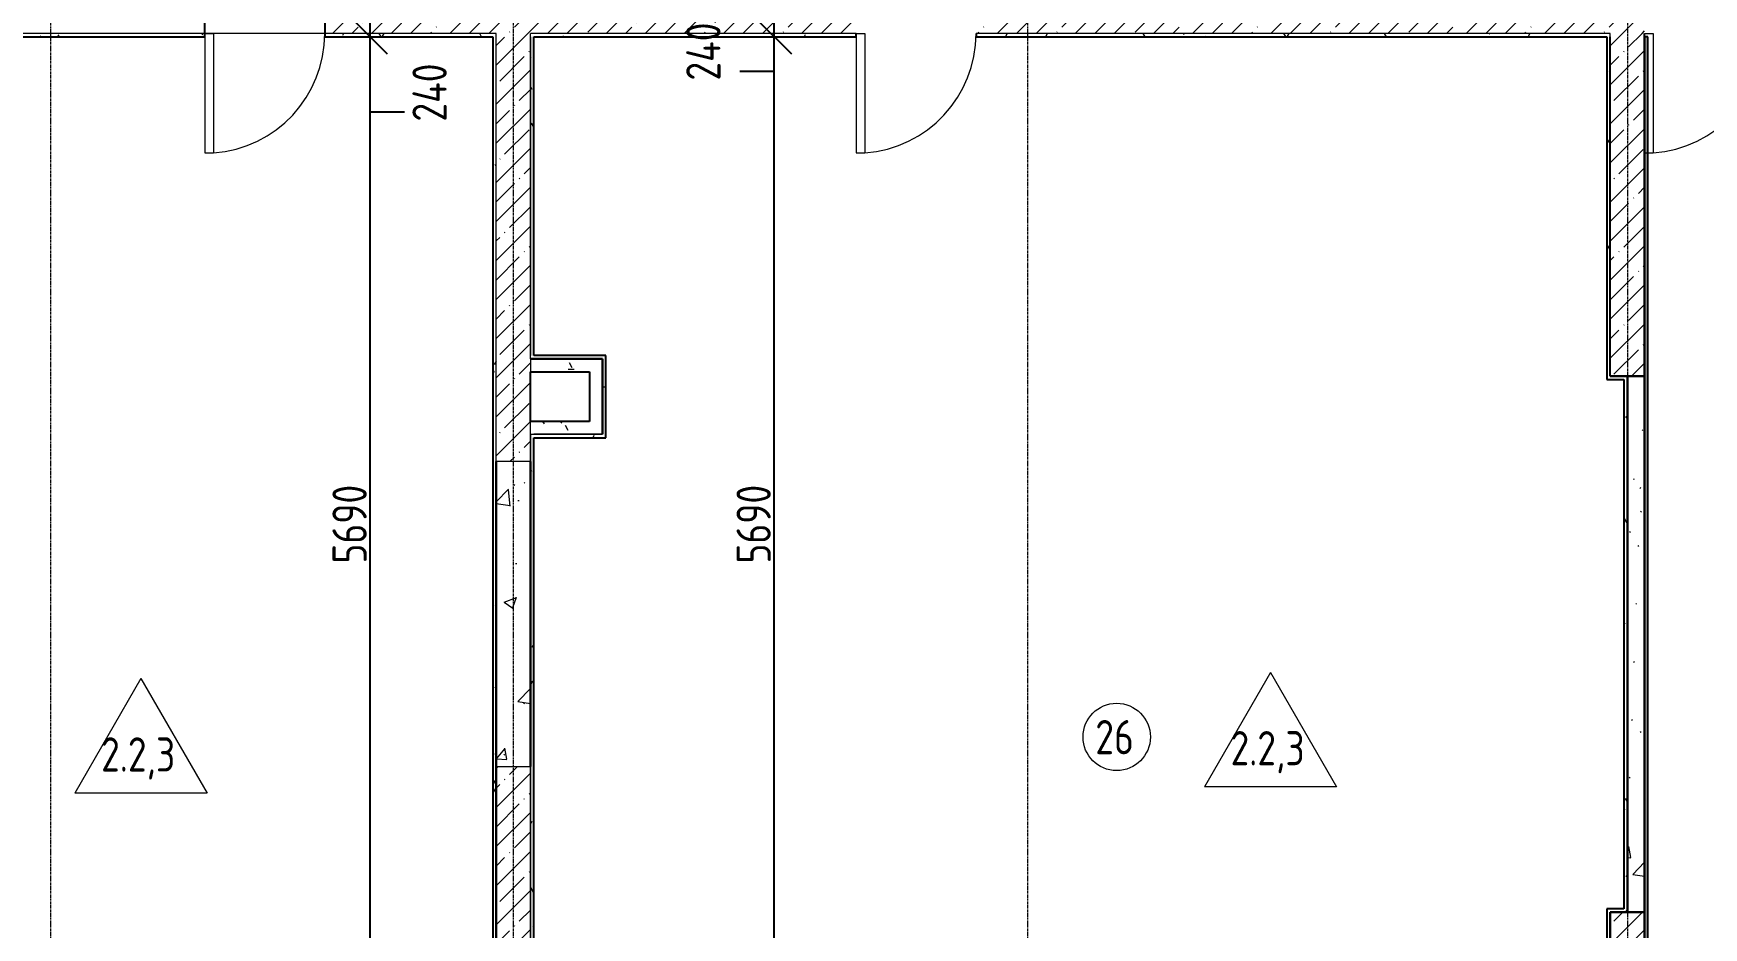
# Model space of a CAD drawing. Header units: millimetres. Extents: x -11854 to 4360091, y -19344 to 4989148.
# Drawn here: x 99603 to 109348, y 9527 to 14747 of the extents above; entities that cross this region are included whole.
import ezdxf

# ---------------------------------------------------------------- set-up
doc = ezdxf.new("R2010")
doc.units = ezdxf.units.MM
doc.linetypes.add('Линия сетки', pattern=[22.225, 12.7, -3.175, 3.175, -3.175])
doc.layers.get('0').update_dxf_attribs({"color": 254})
doc.layers.get('Defpoints').update_dxf_attribs({"color": 254})
for name, color, linetype, lineweight in [('A-ANNO-DIMS', 254, 'Continuous', 9), ('A-AREA-IDEN', 254, 'Continuous', 9), ('A-DOOR', 254, 'Continuous', 9), ('A-WALL', 254, 'Continuous', 9), ('S-GRID', 254, 'Continuous', 9)]:
    doc.layers.add(name, color=color, linetype=linetype, lineweight=lineweight)
doc.styles.add('ISOCPEUR', font='isocpeur.ttf', dxfattribs={"width": 0.8, "height": 200})
doc.styles.add('ISOCPEUR_B', font='', dxfattribs={"width": 0.8, "height": 200})
doc.styles.get('ISOCPEUR_B').set_extended_font_data('ISOCPEUR', bold=True)
doc.dimstyles.new('2_0_мм_ISOCPEUR', dxfattribs={"dimscale": 304.8, "dimtxt": 199.196235, "dimasz": 0.656168, "dimexe": 0.459318, "dimexo": 0.625, "dimgap": 0.065617, "dimtad": 1, "dimdec": 0, "dimtxsty": 'ISOCPEUR', "dimblk1": 'OBLIQUE', "dimblk2": 'OBLIQUE', "dimsah": 1, "dimcen": 2.5, "dimdle": 0.164042, "dimazin": 3, "dimtfac": 1, "dimtix": 1, "dimtmove": 0, "dimatfit": 3, "dimfxl": 0.787402, "dimfxlon": 1, "dimtvp": 1, "dimarcsym": 2})
doc.dimstyles.new('2_0_мм_ISOCPEUR_1', dxfattribs={"dimscale": 304.8, "dimtxt": 199.196235, "dimasz": 0.656168, "dimexe": 0.459318, "dimexo": 0.625, "dimgap": 0.065617, "dimtad": 1, "dimdec": 0, "dimtxsty": 'ISOCPEUR', "dimblk1": 'OBLIQUE', "dimblk2": 'OBLIQUE', "dimsah": 1, "dimcen": 2.5, "dimdle": 0.164042, "dimazin": 3, "dimtfac": 1, "dimtix": 1, "dimtmove": 1, "dimatfit": 3, "dimfxl": 0.787402, "dimfxlon": 1, "dimtvp": 1, "dimarcsym": 2})
pattern_1 = [(45, (542041.67, 20914.14), (-114.04925, 114.04925), []), (45, (542155.72, 20914.14), (-114.04925, 114.04925), [201.613, -40.323, 3.353, -36.97])]
pattern_2 = [(50, (542041.7, 20914.14), (728.7365, -63.7558), [76.2, -838.2]), (355, (542041.7, 20914.14), (-140.9716, 764.2276), [60.96, -670.56]), (100.451, (542102.4, 20908.8), (587.77, 700.4668), [64.76, -712.36]), (46.184, (542041.7, 21117.3), (1084.3162, -168.171), [114.3, -1257.3]), (96.636, (542132, 21103.3), (949.61, 989.7098), [97.14, -1068.54]), (351.184, (542041.7, 21117.3), (949.6206, 989.7012), [91.44, -1005.84]), (21, (542143.3, 21066.54), (606.4579, -409.0606), [76.2, -838.2]), (326, (542143.3, 21066.54), (247.2083, 736.7529), [60.96, -670.56]), (71.451, (542193.8, 21032.46), (853.6683, 327.6855), [64.76, -712.36]), (37.5, (542041.67, 20914.14), (12.3547, 338.22012), [6.706, -655.726, 6.706, -674.014, -673.1]), (37.5, (542041.67, 20914.14), (12.3547, 338.22012), [-1343.152, 6.706, -666.394]), (7.5, (542041.67, 20914.14), (267.27887, 400.72213), [6.706, -381.406, 6.706, -640.486, -256.54]), (7.5, (542041.67, 20914.14), (267.27887, 400.72213), [-1035.304, 6.706, -249.834]), (327.5, (541815.1, 20914.14), (542.36333, -22.91534), [6.706, -247.294, 6.706, -785.774, -1051.56]), (327.5, (541815.1, 20914.14), (542.36333, -22.91534), [-1046.48, 6.706, -1044.854]), (317.5, (541713.5, 20914.14), (592.51696, 101.7071), [6.706, -323.494, 6.706, -519.582, -746.76]), (317.5, (541713.5, 20914.14), (592.51696, 101.7071), [-856.488, 6.706, -740.054])]
pattern_3 = [(0, (542041.67, 20914.14), (406.4, 101.6), [33.528, -271.272, 33.528, -271.272, -1625.6]), (0, (542041.67, 20914.14), (406.4, 101.6), [-609.6, 33.528, -576.072, 33.528, -271.272, -711.2]), (0, (542041.67, 20914.14), (406.4, 101.6), [-1524, 33.528, -169.672, 33.528, -474.472]), (120, (542194.07, 20964.94), (-291.18818, 301.152724), [33.528, -271.272, 33.528, -1896.872]), (120, (542194.07, 20964.94), (-291.18818, 301.152724), [-338.328, -271.272, 33.528, -576.072, -1016]), (120, (542194.07, 20964.94), (-291.18818, 301.152724), [-1219.2, 33.528, -271.272, 33.528, -677.672]), (120, (542194.07, 20964.94), (-291.18818, 301.152724), [-1557.528, -169.672, 33.528, -474.472]), (240, (542244.87, 21168.14), (-115.21182, -402.752724), [33.528, -271.272, 33.528, -1896.872]), (240, (542244.87, 21168.14), (-115.21182, -402.752724), [-338.328, -271.272, 33.528, -576.072, -1016]), (240, (542244.87, 21168.14), (-115.21182, -402.752724), [-1219.2, 33.528, -271.272, 33.528, -677.672]), (240, (542244.87, 21168.14), (-115.21182, -402.752724), [-1557.528, -169.672, 33.528, -474.472])]

# ---------------------------------------------------------------- blocks, each defined once
blk = doc.blocks.new('Одиночные-Щитовые - Дверной блок внутренний глухой ДГ 21х7 Л-4592465-1А')
at = {"layer": 'A-DOOR', "lineweight": 18}
for p, q in [((299, 100), (299, 798.1)), ((350, 798.1), (299, 798.1)), ((350, 100), (350, 798.1)), ((350, 100), (299, 100))]:
    blk.add_line(p, q, dxfattribs=at)
at = {"layer": 'A-DOOR'}
blk.add_arc((350, 100), 700, 94.17811, 180, dxfattribs=at)
blk = doc.blocks.new('Одиночные-Щитовые - Дверной блок внутренний глухой ДГ 21х7 Л-4429184-1А')
at = {"layer": 'A-DOOR', "lineweight": 18}
for p, q in [((299, 100), (299, 798.1)), ((350, 798.1), (299, 798.1)), ((350, 100), (350, 798.1)), ((350, 100), (299, 100))]:
    blk.add_line(p, q, dxfattribs=at)
at = {"layer": 'A-DOOR'}
blk.add_arc((350, 100), 700, 94.17811, 180, dxfattribs=at)
blk = doc.blocks.new('АР-Марка-Помещения-Этаж_Секция_Номер - Номер-1294543-1А')
at = {"layer": 'A-AREA-IDEN'}
blk.add_circle((0, 1.219), 1.965, dxfattribs=at)
blk = doc.blocks.new('_Oblique')
at = {"color": 0, "linetype": 'ByBlock', "lineweight": -2}
blk.add_line((-0.5, -0.5), (0.5, 0.5), dxfattribs=at)
blk = doc.blocks.new('*D611')
at = {"layer": 'A-ANNO-DIMS', "color": 0, "lineweight": -2, "transparency": 16777216}
for p, q in [((103704, 14727.4), (104065, 14727.4)), ((103925, 8987.4), (103925, 14777.4)), ((103704, 9037.4), (104065, 9037.4))]:
    blk.add_line(p, q, dxfattribs=at)
at = {"layer": 'Defpoints', "color": 0, "transparency": 16777216}
for p in [(103685, 14727.4), (103925, 14727.4), (103685, 9037.4)]:
    blk.add_point(p, dxfattribs=at)
at = {"layer": 'A-ANNO-DIMS', "color": 0, "lineweight": -2, "transparency": 16777216, "xscale": 200, "yscale": 200, "zscale": 200}
for p, rotation in [((103925, 14727.4), 90), ((103925, 9037.4), 270)]:
    blk.add_blockref('_Oblique', p, dxfattribs=dict(at, rotation=rotation))
at = {"layer": 'A-ANNO-DIMS', "color": 0, "transparency": 16777216, "insert": (103805, 11882.4), "char_height": 200, "width": 533.233, "attachment_point": 5, "rotation": 90, "style": 'ISOCPEUR'}
blk.add_mtext('\\A1;5690', dxfattribs=at)
blk = doc.blocks.new('*D612')
at = {"layer": 'A-ANNO-DIMS', "color": 0, "lineweight": -2, "transparency": 16777216}
for p, q in [((103925, 14677.4), (103925, 15017.4)), ((103704, 14967.4), (104065, 14967.4)), ((103704, 14727.4), (104065, 14727.4)), ((103925, 14527.4), (103925, 14727.4)), ((103725, 14527.4), (103925, 14527.4))]:
    blk.add_line(p, q, dxfattribs=at)
at = {"layer": 'Defpoints', "color": 0, "transparency": 16777216}
for p in [(103685, 14967.4), (103925, 14967.4), (103685, 14727.4)]:
    blk.add_point(p, dxfattribs=at)
at = {"layer": 'A-ANNO-DIMS', "color": 0, "lineweight": -2, "transparency": 16777216, "xscale": 200, "yscale": 200, "zscale": 200}
for p, rotation in [((103925, 14967.4), 90), ((103925, 14727.4), 270)]:
    blk.add_blockref('_Oblique', p, dxfattribs=dict(at, rotation=rotation))
at = {"layer": 'A-ANNO-DIMS', "color": 0, "transparency": 16777216, "insert": (103411.6, 14471.6), "char_height": 200, "width": 418.312, "attachment_point": 1, "rotation": 90, "line_spacing_factor": 1.149209, "style": 'ISOCPEUR'}
blk.add_mtext('\\A1;240', dxfattribs=at)
blk = doc.blocks.new('МАРКА ПОМЕЩЕНИЯ - ПОЛЫ - Площадь-6347788-1А')
at = {"layer": 'A-AREA-IDEN'}
for p, q in [((0, 4.233), (-3.855, -2.444)), ((0, 4.233), (3.855, -2.444)), ((3.855, -2.444), (-3.855, -2.444))]:
    blk.add_line(p, q, dxfattribs=at)
blk = doc.blocks.new('*D641')
at = {"layer": 'A-ANNO-DIMS', "color": 0, "lineweight": -2, "transparency": 16777216}
for p, q in [((101346.4, 14727.4), (101707.3, 14727.4)), ((101567.3, 8987.4), (101567.3, 14777.4)), ((101788.3, 9037.4), (101427.3, 9037.4))]:
    blk.add_line(p, q, dxfattribs=at)
at = {"layer": 'Defpoints', "color": 0, "transparency": 16777216}
for p in [(101327.3, 14727.4), (101567.3, 14727.4), (101807.3, 9037.4)]:
    blk.add_point(p, dxfattribs=at)
at = {"layer": 'A-ANNO-DIMS', "color": 0, "lineweight": -2, "transparency": 16777216, "xscale": 200, "yscale": 200, "zscale": 200}
for p, rotation in [((101567.3, 14727.4), 90), ((101567.3, 9037.4), 270)]:
    blk.add_blockref('_Oblique', p, dxfattribs=dict(at, rotation=rotation))
at = {"layer": 'A-ANNO-DIMS', "color": 0, "transparency": 16777216, "insert": (101447.3, 11882.4), "char_height": 200, "width": 533.233, "attachment_point": 5, "rotation": 90, "style": 'ISOCPEUR'}
blk.add_mtext('\\A1;5690', dxfattribs=at)
blk = doc.blocks.new('*D642')
at = {"layer": 'A-ANNO-DIMS', "color": 0, "lineweight": -2, "transparency": 16777216}
for p, q in [((101567.3, 14677.4), (101567.3, 15017.4)), ((101346.4, 14967.4), (101707.3, 14967.4)), ((101346.4, 14727.4), (101707.3, 14727.4)), ((101567.3, 14288.2), (101567.3, 14727.4)), ((101767.3, 14288.2), (101567.3, 14288.2))]:
    blk.add_line(p, q, dxfattribs=at)
at = {"layer": 'Defpoints', "color": 0, "transparency": 16777216}
for p in [(101327.3, 14967.4), (101567.3, 14967.4), (101327.3, 14727.4)]:
    blk.add_point(p, dxfattribs=at)
at = {"layer": 'A-ANNO-DIMS', "color": 0, "lineweight": -2, "transparency": 16777216, "xscale": 200, "yscale": 200, "zscale": 200}
for p, rotation in [((101567.3, 14967.4), 90), ((101567.3, 14727.4), 270)]:
    blk.add_blockref('_Oblique', p, dxfattribs=dict(at, rotation=rotation))
at = {"layer": 'A-ANNO-DIMS', "color": 0, "transparency": 16777216, "insert": (101814, 14232.4), "char_height": 200, "width": 418.312, "attachment_point": 1, "rotation": 90, "line_spacing_factor": 1.149209, "style": 'ISOCPEUR'}
blk.add_mtext('\\A1;240', dxfattribs=at)

msp = doc.modelspace()

# ---------------------------------------------------------------- hatches: boundary and pattern name
at = {"layer": 'A-WALL'}
h = msp.add_hatch(dxfattribs=at)
h.set_pattern_fill('FP_2', color=8, style=0, pattern_type=2)
h.set_pattern_definition(pattern_2)
h.paths.add_polyline_path([(97002.6, 14747.4), (100602.6, 14747.4), (100602.6, 14947.4), (97002.6, 14947.4)])
h = msp.add_hatch(dxfattribs=at)
h.set_pattern_fill('FP_1', color=8, style=0, pattern_type=2)
h.set_pattern_definition(pattern_1)
h.paths.add_polyline_path([(101302.6, 14747.4), (104402.6, 14747.4), (104402.6, 14947.4), (101302.6, 14947.4)])
h.paths.add_polyline_path([(105102.6, 14747.4), (109002.6, 14747.4), (109002.6, 14947.4), (105102.6, 14947.4)])
h.paths.add_polyline_path([(109702.6, 14747.4), (111202.6, 14747.4), (111202.6, 14947.4), (109702.6, 14947.4)])
h = msp.add_hatch(dxfattribs=at)
h.set_pattern_fill('FP_3', color=8, style=0, pattern_type=2)
h.set_pattern_definition(pattern_3)
h.paths.add_polyline_path([(102302.6, 14727.4), (102302.6, 14747.4), (101302.6, 14747.4), (101302.6, 14727.4), (102282.6, 14727.4)])
h.paths.add_polyline_path([(100602.6, 14727.4), (100602.6, 14747.4), (95802.6, 14747.4), (95802.6, 14727.4), (100443.9, 14727.4)])
h = msp.add_hatch(dxfattribs=at)
h.set_pattern_fill('FP_3', color=8, style=0, pattern_type=2)
h.set_pattern_definition(pattern_3)
h.paths.add_polyline_path([(102282.6, 9017.4), (102302.6, 9017.4), (102302.6, 14727.4), (102282.6, 14727.4), (102282.6, 9037.4)])
h = msp.add_hatch(dxfattribs=at)
h.set_pattern_fill('FP_1', color=8, style=0, pattern_type=2)
h.set_pattern_definition(pattern_1)
h.paths.add_polyline_path([(102502.6, 12247.4), (102502.6, 14747.4), (102302.6, 14747.4), (102302.6, 12247.4)])
h = msp.add_hatch(dxfattribs=at)
h.set_pattern_fill('FP_3', color=8, style=0, pattern_type=2)
h.set_pattern_definition(pattern_3)
h.paths.add_polyline_path([(108782.6, 14727.4), (108802.6, 14727.4), (108802.6, 14747.4), (105102.6, 14747.4), (105102.6, 14727.4), (108059.1, 14727.4)])
h.paths.add_polyline_path([(104251.5, 14727.4), (104402.6, 14727.4), (104402.6, 14747.4), (102502.6, 14747.4), (102502.6, 14727.4), (102982.3, 14727.4)])
h = msp.add_hatch(dxfattribs=at)
h.set_pattern_fill('FP_3', color=8, style=0, pattern_type=2)
h.set_pattern_definition(pattern_3)
h.paths.add_polyline_path([(102502.6, 12867.4), (102522.6, 12867.4), (102522.6, 14727.4), (102502.6, 14727.4), (102502.6, 14166.6)])
h = msp.add_hatch(dxfattribs=at)
h.set_pattern_fill('FP_3', color=8, style=0, pattern_type=2)
h.set_pattern_definition(pattern_3)
h.paths.add_polyline_path([(108802.6, 12727.4), (108802.6, 14727.4), (108782.6, 14727.4), (108782.6, 12727.4)])
h = msp.add_hatch(dxfattribs=at)
h.set_pattern_fill('FP_1', color=8, style=0, pattern_type=2)
h.set_pattern_definition(pattern_1)
h.paths.add_polyline_path([(109002.6, 12747.4), (109002.6, 14747.4), (108802.6, 14747.4), (108802.6, 12747.4)])
h = msp.add_hatch(dxfattribs=at)
h.set_pattern_fill('FP_3', color=8, style=0, pattern_type=2)
h.set_pattern_definition(pattern_3)
h.paths.add_polyline_path([(109022.6, 2242.4), (109022.6, 14727.4), (109002.6, 14727.4), (109002.6, 2242.4)])
h = msp.add_hatch(dxfattribs=at)
h.set_pattern_fill('FP_3', color=8, style=0, pattern_type=2)
h.set_pattern_definition(pattern_3)
h.paths.add_polyline_path([(102922.6, 12407.4), (102942.6, 12407.4), (102942.6, 12867.4), (102922.6, 12867.4), (102922.6, 12847.4)])
h = msp.add_hatch(dxfattribs=at)
h.set_pattern_fill('FP_3', color=8, style=0, pattern_type=2)
h.set_pattern_definition(pattern_3)
h.paths.add_polyline_path([(102502.6, 12772.4), (102847.6, 12772.4), (102847.6, 12847.4), (102502.6, 12847.4)])
h = msp.add_hatch(dxfattribs=at)
h.set_pattern_fill('FP_3', color=8, style=0, pattern_type=2)
h.set_pattern_definition(pattern_3)
h.paths.add_polyline_path([(102847.6, 12482.4), (102922.6, 12482.4), (102922.6, 12847.4), (102847.6, 12847.4), (102847.6, 12772.4)])
h = msp.add_hatch(dxfattribs=at)
h.set_pattern_fill('FP_3', color=8, style=0, pattern_type=2)
h.set_pattern_definition(pattern_3)
h.paths.add_polyline_path([(108902.6, 9637.4), (108902.6, 12727.4), (108882.6, 12727.4), (108882.6, 9637.4)])
h = msp.add_hatch(dxfattribs=at)
h.set_pattern_fill('FP_2', color=8, style=0, pattern_type=2)
h.set_pattern_definition(pattern_2)
h.paths.add_polyline_path([(109002.6, 9617.4), (109002.6, 12747.4), (108902.6, 12747.4), (108902.6, 9617.4)])
h = msp.add_hatch(dxfattribs=at)
h.set_pattern_fill('FP_3', color=8, style=0, pattern_type=2)
h.set_pattern_definition(pattern_3)
h.paths.add_polyline_path([(102502.6, 12407.4), (102922.6, 12407.4), (102922.6, 12482.4), (102502.6, 12482.4)])
h = msp.add_hatch(dxfattribs=at)
h.set_pattern_fill('FP_3', color=8, style=0, pattern_type=2)
h.set_pattern_definition(pattern_3)
h.paths.add_polyline_path([(102502.6, 9037.4), (102522.6, 9037.4), (102522.6, 12407.4), (102502.6, 12407.4), (102502.6, 9190)])
h = msp.add_hatch(dxfattribs=at)
h.set_pattern_fill('FP_3', color=8, style=0, pattern_type=2)
h.set_pattern_definition(pattern_3)
h.paths.add_polyline_path([(102522.6, 12387.4), (102942.6, 12387.4), (102942.6, 12407.4), (102522.6, 12407.4)])
h = msp.add_hatch(dxfattribs=at)
h.set_pattern_fill('FP_2', color=8, style=0, pattern_type=2)
h.set_pattern_definition(pattern_2)
h.paths.add_polyline_path([(102502.6, 10467.4), (102502.6, 12247.4), (102302.6, 12247.4), (102302.6, 10467.4)])
h = msp.add_hatch(dxfattribs=at)
h.set_pattern_fill('FP_1', color=8, style=0, pattern_type=2)
h.set_pattern_definition(pattern_1)
h.paths.add_polyline_path([(102302.6, 9017.4), (102502.6, 9017.4), (102502.6, 10467.4), (102302.6, 10467.4), (102302.6, 9190)])
h = msp.add_hatch(dxfattribs=at)
h.set_pattern_fill('FP_3', color=8, style=0, pattern_type=2)
h.set_pattern_definition(pattern_3)
h.paths.add_polyline_path([(108782.6, 9617.4), (108902.6, 9617.4), (108902.6, 9637.4), (108782.6, 9637.4)])
h = msp.add_hatch(dxfattribs=at)
h.set_pattern_fill('FP_3', color=8, style=0, pattern_type=2)
h.set_pattern_definition(pattern_3)
h.paths.add_polyline_path([(108782.6, 2222.4), (108802.6, 2222.7), (108802.6, 9617.4), (108782.6, 9617.4), (108782.6, 2222.7)])
h = msp.add_hatch(dxfattribs=at)
h.set_pattern_fill('FP_1', color=8, style=0, pattern_type=2)
h.set_pattern_definition(pattern_1)
h.paths.add_polyline_path([(108802.6, 7367.4), (109002.6, 7367.4), (109002.6, 9617.4), (108802.6, 9617.4), (108802.6, 8194.7)])

# ---------------------------------------------------------------- linework, layer by layer
at = {"layer": 'A-WALL', "color": 8, "lineweight": 25}
for p, q in [((100602.6, 14747.4), (100602.6, 14947.4)), ((101302.6, 14947.4), (101302.6, 14747.4)), ((95822.6, 14727.4), (100602.6, 14727.4)), ((100602.6, 14727.4), (100602.6, 14747.4)), ((101302.6, 14747.4), (101302.6, 14727.4)), ((101302.6, 14727.4), (102282.6, 14727.4)), ((102282.6, 14727.4), (102282.6, 9037.4)), ((102522.6, 14727.4), (104402.6, 14727.4)), ((102522.6, 12867.4), (102522.6, 14727.4)), ((104402.6, 14727.4), (104402.6, 14747.4)), ((105102.6, 14747.4), (105102.6, 14727.4)), ((105102.6, 14727.4), (108782.6, 14727.4)), ((108782.6, 14727.4), (108782.6, 12727.4)), ((108802.6, 12747.4), (108802.6, 14727.4)), ((109002.6, 12747.4), (109002.6, 14747.4)), ((109022.6, 14727.4), (109002.6, 14727.4)), ((109002.6, 14727.4), (109002.6, 7367.4)), ((109022.6, 2242.4), (109022.6, 14727.4)), ((102942.6, 12867.4), (102522.6, 12867.4)), ((102942.6, 12387.4), (102942.6, 12867.4)), ((102922.6, 12847.4), (102502.6, 12847.4)), ((102502.6, 12847.4), (102922.6, 12847.4)), ((102502.6, 12482.4), (102502.6, 12772.4)), ((102502.6, 12772.4), (102847.6, 12772.4)), ((102847.6, 12772.4), (102847.6, 12482.4)), ((102922.6, 12407.4), (102922.6, 12847.4)), ((102922.6, 12847.4), (102922.6, 12407.4)), ((108782.6, 12727.4), (108882.6, 12727.4)), ((108802.6, 12747.4), (108802.6, 12747.4)), ((108802.6, 12747.4), (109002.6, 12747.4)), ((108902.6, 12747.4), (108802.6, 12747.4)), ((108882.6, 12727.4), (108882.6, 9637.4)), ((108902.6, 12747.4), (108902.6, 9617.4)), ((109002.6, 12747.4), (108902.6, 12747.4)), ((108902.6, 9637.4), (108902.6, 12747.4)), ((109002.6, 9617.4), (109002.6, 12747.4)), ((102847.6, 12482.4), (102502.6, 12482.4)), ((102522.6, 9037.4), (102522.6, 12387.4)), ((102522.6, 12387.4), (102942.6, 12387.4)), ((102302.6, 12247.4), (102302.6, 10467.4)), ((102302.6, 9017.4), (102302.6, 12247.4)), ((102502.6, 10467.4), (102502.6, 12247.4)), ((102502.6, 12247.4), (102502.6, 10467.4)), ((102302.6, 10467.4), (102302.6, 9017.4)), ((108882.6, 9637.4), (108782.6, 9637.4)), ((108782.6, 9637.4), (108782.6, 2242.4)), ((109002.6, 9617.4), (108802.6, 9617.4)), ((108802.6, 9617.4), (108802.6, 7367.4)), ((108802.6, 9617.4), (108902.6, 9617.4)), ((108802.6, 2222.4), (108802.6, 9617.4)), ((108902.6, 9617.4), (108902.6, 9637.4)), ((108902.6, 9617.4), (109002.6, 9617.4)), ((109002.6, 7367.4), (109002.6, 9617.4))]:
    msp.add_line(p, q, dxfattribs=at)
at = {"layer": 'A-WALL', "color": 8}
for p, q in [((100602.6, 14747.4), (95802.6, 14747.4)), ((102302.6, 14747.4), (100602.6, 14747.4)), ((102302.6, 14747.4), (101302.6, 14747.4)), ((102302.6, 12247.4), (102302.6, 14747.4)), ((102502.6, 12847.4), (102502.6, 14747.4)), ((104402.6, 14747.4), (102502.6, 14747.4)), ((102502.6, 14727.4), (102502.6, 12867.4)), ((108802.6, 14747.4), (105102.6, 14747.4)), ((108802.6, 14727.4), (108802.6, 14747.4)), ((102502.6, 12847.4), (102502.6, 12772.4)), ((102502.6, 12247.4), (102502.6, 12482.4)), ((102502.6, 12407.4), (102922.6, 12407.4)), ((102502.6, 12407.4), (102502.6, 12247.4)), ((102922.6, 12407.4), (102522.6, 12407.4)), ((102502.6, 12247.4), (102302.6, 12247.4)), ((102302.6, 10467.4), (102502.6, 10467.4)), ((102502.6, 9017.4), (102502.6, 10467.4)), ((102502.6, 10467.4), (102502.6, 9037.4))]:
    msp.add_line(p, q, dxfattribs=at)
at = {"layer": 'S-GRID', "color": 8, "linetype": 'Линия сетки'}
for p, q in [((99702.6, 26233.7), (99702.6, -4343.8)), ((102402.6, 26233.7), (102402.6, -4343.8)), ((105402.6, 26233.7), (105402.6, -4343.8)), ((108902.6, 26233.7), (108902.6, -4343.8))]:
    msp.add_line(p, q, dxfattribs=at)

# ---------------------------------------------------------------- block references
at = {"layer": 'A-AREA-IDEN', "color": 8, "xscale": 99.99999999999991, "yscale": 99.99999999999991, "zscale": 99.99999999999991}
for name, p in [('МАРКА ПОМЕЩЕНИЯ - ПОЛЫ - Площадь-6347788-1А', (106820.1, 10594.1)), ('МАРКА ПОМЕЩЕНИЯ - ПОЛЫ - Площадь-6347788-1А', (100230.2, 10557.5)), ('АР-Марка-Помещения-Этаж_Секция_Номер - Номер-1294543-1А', (105923.1, 10518.5))]:
    msp.add_blockref(name, p, dxfattribs=at)
at = {"layer": 'A-DOOR', "color": 8, "rotation": 180}
for name, p in [('Одиночные-Щитовые - Дверной блок внутренний глухой ДГ 21х7 Л-4429184-1А', (100952.6, 14847.4)), ('Одиночные-Щитовые - Дверной блок внутренний глухой ДГ 21х7 Л-4592465-1А', (104752.6, 14847.4)), ('Одиночные-Щитовые - Дверной блок внутренний глухой ДГ 21х7 Л-4592465-1А', (109352.6, 14847.4))]:
    msp.add_blockref(name, p, dxfattribs=at)

# ---------------------------------------------------------------- texts
at = {"layer": 'A-AREA-IDEN', "color": 8, "char_height": 200, "attachment_point": 1}
for s, insert, width, style in [('26', (105798.2, 10739.3), 295.021, 'ISOCPEUR_B'), ('2.2,3', (99997.2, 10638.2), 551.561, 'ISOCPEUR'), ('2.2,3', (106587.1, 10674.7), 551.561, 'ISOCPEUR')]:
    msp.add_mtext(s, dxfattribs=dict(at, insert=insert, width=width, style=style))

# ---------------------------------------------------------------- dimensions: what is measured, and where the dimension line sits
at = {"layer": 'A-ANNO-DIMS', "color": 8}
for base, p1, p2, picture, middle in [((101567.3, 14967.4), (101327.3, 14727.4), (101327.3, 14967.4), '*D642', (101794, 14288.2)), ((103925, 14967.4), (103685, 14727.4), (103685, 14967.4), '*D612', (103777, 14558.8))]:
    dim = msp.add_linear_dim(base=base, p1=p1, p2=p2, angle=90, dimstyle='2_0_мм_ISOCPEUR_1', override={"dimfxl": 240}, dxfattribs=at)
    dim.commit()
    dim.dimension.update_dxf_attribs({"geometry": picture, "text_midpoint": middle, "dimtype": 160, "text_rotation": 90})
for base, p1, p2, override, picture, middle in [((101567.3, 14727.4), (101807.3, 9037.4), (101327.3, 14727.4), {"dimfxl": 5710.210154}, '*D641', (101447.3, 11882.4)), ((103925, 14727.4), (103685, 9037.4), (103685, 14727.4), {"dimfxl": 5690}, '*D611', (103805, 11882.4))]:
    dim = msp.add_linear_dim(base=base, p1=p1, p2=p2, angle=90, dimstyle='2_0_мм_ISOCPEUR', override=override, dxfattribs=at)
    dim.commit()
    dim.dimension.update_dxf_attribs({"geometry": picture, "text_midpoint": middle})

doc.saveas('drawing.dxf')
